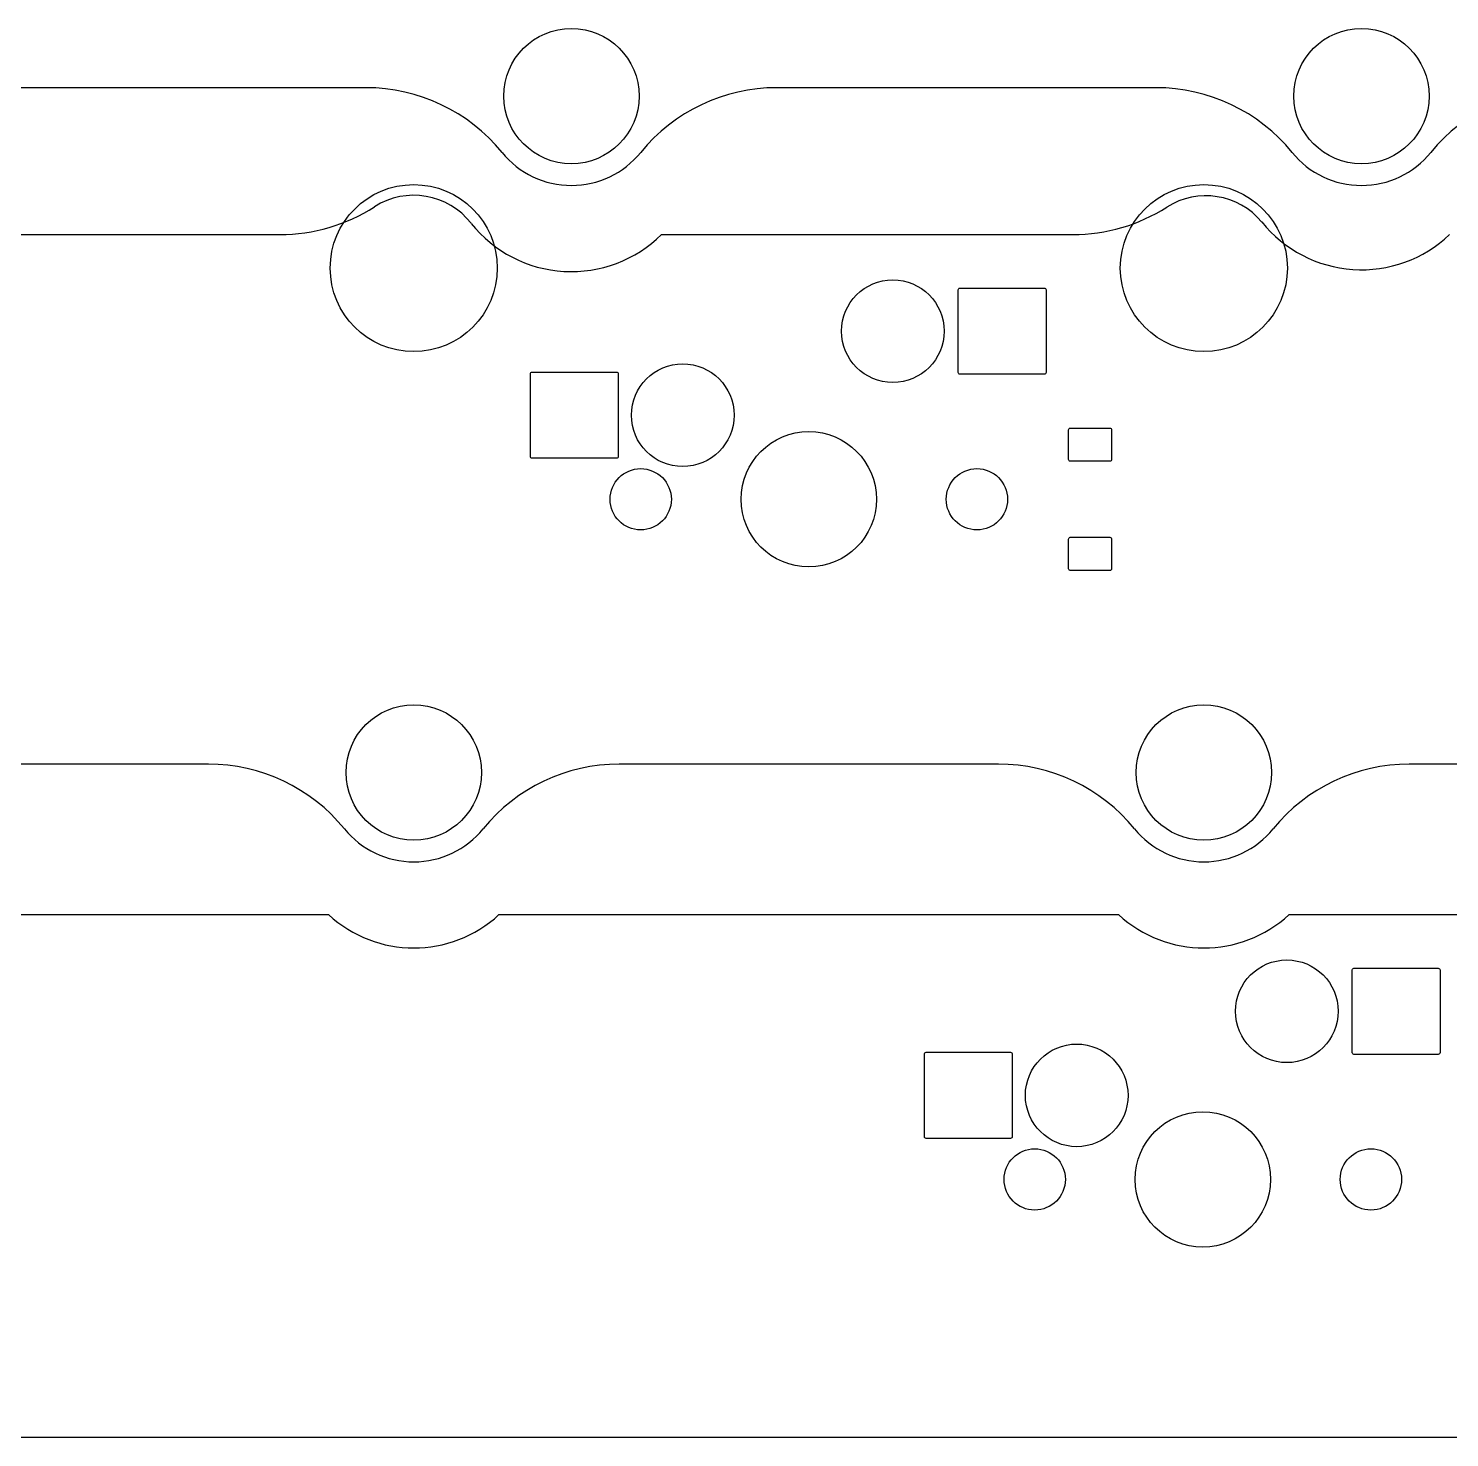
# Model space of a CAD drawing. Extents: x -27 to 356, y -111 to 35.
# Drawn here: x 226.45 to 269.39, y -108.98 to -66.41 of the extents above; entities that cross this region are included whole.
import ezdxf

# ---------------------------------------------------------------- set-up
doc = ezdxf.new("R2010")
doc.units = 0
doc.layers.add('BLACK', color=7, linetype='CONTINUOUS')

msp = doc.modelspace()

# ---------------------------------------------------------------- linework, layer by layer
at = {"layer": 'BLACK', "linetype": 'CONTINUOUS'}
for p, q in [((236.647, -68.1983), (-21.025, -68.1983)), ((236.647, -68.1983), (-21.025, -68.1983)), ((260.523, -68.1983), (249.064, -68.1983)), ((260.523, -68.1983), (249.064, -68.1983)), ((27.9288, -72.6353), (234.047, -72.6353)), ((27.9288, -72.6353), (234.047, -72.6353)), ((245.58, -72.6353), (258.009, -72.6353)), ((245.58, -72.6353), (258.009, -72.6353)), ((254.547, -74.3053), (254.551, -74.2858)), ((254.551, -74.2858), (254.562, -74.2692)), ((254.562, -74.2692), (254.579, -74.2582)), ((254.579, -74.2582), (254.598, -74.2543)), ((254.598, -74.2543), (257.148, -74.2543)), ((257.148, -74.2543), (257.168, -74.2582)), ((257.168, -74.2582), (257.184, -74.2692)), ((257.184, -74.2692), (257.195, -74.2858)), ((257.195, -74.2858), (257.199, -74.3053)), ((254.547, -76.8053), (254.547, -74.3053)), ((257.199, -74.3053), (257.199, -76.8053)), ((241.62, -76.8453), (241.624, -76.8258)), ((241.62, -79.3453), (241.62, -76.8453)), ((241.624, -76.8258), (241.635, -76.8092)), ((241.635, -76.8092), (241.652, -76.7982)), ((241.652, -76.7982), (241.671, -76.7943)), ((241.671, -76.7943), (244.221, -76.7943)), ((244.221, -76.7943), (244.241, -76.7982)), ((244.241, -76.7982), (244.257, -76.8092)), ((244.257, -76.8092), (244.268, -76.8258)), ((244.268, -76.8258), (244.272, -76.8453)), ((244.272, -76.8453), (244.272, -79.3453)), ((254.551, -76.8248), (254.547, -76.8053)), ((254.562, -76.8414), (254.551, -76.8248)), ((254.579, -76.8524), (254.562, -76.8414)), ((254.598, -76.8563), (254.579, -76.8524)), ((257.148, -76.8563), (254.598, -76.8563)), ((257.168, -76.8524), (257.148, -76.8563)), ((257.184, -76.8414), (257.168, -76.8524)), ((257.195, -76.8248), (257.184, -76.8414)), ((257.199, -76.8053), (257.195, -76.8248)), ((257.88, -78.5353), (257.884, -78.5158)), ((257.88, -79.4353), (257.88, -78.5353)), ((257.884, -78.5158), (257.895, -78.4992)), ((257.895, -78.4992), (257.912, -78.4882)), ((257.912, -78.4882), (257.931, -78.4843)), ((257.931, -78.4843), (259.131, -78.4843)), ((259.131, -78.4843), (259.151, -78.4882)), ((259.151, -78.4882), (259.167, -78.4992)), ((259.167, -78.4992), (259.178, -78.5158)), ((259.178, -78.5158), (259.182, -78.5353)), ((259.182, -78.5353), (259.182, -79.4353)), ((241.624, -79.3648), (241.62, -79.3453)), ((241.635, -79.3814), (241.624, -79.3648)), ((241.652, -79.3924), (241.635, -79.3814)), ((241.671, -79.3963), (241.652, -79.3924)), ((244.221, -79.3963), (241.671, -79.3963)), ((244.241, -79.3924), (244.221, -79.3963)), ((244.257, -79.3814), (244.241, -79.3924)), ((244.268, -79.3648), (244.257, -79.3814)), ((244.272, -79.3453), (244.268, -79.3648)), ((257.884, -79.4548), (257.88, -79.4353)), ((259.182, -79.4353), (259.178, -79.4548)), ((257.895, -79.4714), (257.884, -79.4548)), ((257.912, -79.4824), (257.895, -79.4714)), ((257.931, -79.4863), (257.912, -79.4824)), ((259.131, -79.4863), (257.931, -79.4863)), ((259.151, -79.4824), (259.131, -79.4863)), ((259.167, -79.4714), (259.151, -79.4824)), ((259.178, -79.4548), (259.167, -79.4714)), ((257.88, -81.8353), (257.884, -81.8158)), ((257.88, -82.7353), (257.88, -81.8353)), ((257.884, -81.8158), (257.895, -81.7992)), ((257.895, -81.7992), (257.912, -81.7882)), ((257.912, -81.7882), (257.931, -81.7843)), ((257.931, -81.7843), (259.131, -81.7843)), ((259.131, -81.7843), (259.151, -81.7882)), ((259.151, -81.7882), (259.167, -81.7992)), ((259.167, -81.7992), (259.178, -81.8158)), ((259.178, -81.8158), (259.182, -81.8353)), ((259.182, -81.8353), (259.182, -82.7353)), ((257.884, -82.7548), (257.88, -82.7353)), ((257.895, -82.7714), (257.884, -82.7548)), ((257.912, -82.7824), (257.895, -82.7714)), ((257.931, -82.7863), (257.912, -82.7824)), ((259.131, -82.7863), (257.931, -82.7863)), ((259.151, -82.7824), (259.131, -82.7863)), ((259.167, -82.7714), (259.151, -82.7824)), ((259.178, -82.7548), (259.167, -82.7714)), ((259.182, -82.7353), (259.178, -82.7548)), ((231.885, -88.6353), (193.074, -88.6353)), ((231.885, -88.6353), (193.074, -88.6353)), ((255.761, -88.6353), (244.302, -88.6353)), ((255.761, -88.6353), (244.302, -88.6353)), ((349.875, -88.6353), (268.178, -88.6353)), ((349.875, -88.6353), (268.178, -88.6353)), ((196.709, -93.1853), (235.519, -93.1853)), ((196.709, -93.1853), (235.519, -93.1853)), ((240.668, -93.1853), (259.395, -93.1853)), ((240.668, -93.1853), (259.395, -93.1853)), ((264.544, -93.1853), (349.875, -93.1853)), ((264.544, -93.1853), (349.875, -93.1853)), ((266.453, -94.8553), (266.457, -94.8358)), ((266.453, -97.3553), (266.453, -94.8553)), ((266.457, -94.8358), (266.468, -94.8192)), ((266.468, -94.8192), (266.485, -94.8082)), ((266.485, -94.8082), (266.505, -94.8043)), ((266.505, -94.8043), (269.054, -94.8043)), ((269.054, -94.8043), (269.074, -94.8082)), ((269.074, -94.8082), (269.091, -94.8192)), ((269.091, -94.8192), (269.102, -94.8358)), ((269.102, -94.8358), (269.106, -94.8553)), ((269.106, -94.8553), (269.106, -97.3553)), ((253.526, -97.3953), (253.53, -97.3758)), ((253.526, -99.8953), (253.526, -97.3953)), ((253.53, -97.3758), (253.541, -97.3592)), ((253.541, -97.3592), (253.558, -97.3482)), ((253.558, -97.3482), (253.577, -97.3443)), ((253.577, -97.3443), (256.127, -97.3443)), ((256.127, -97.3443), (256.147, -97.3482)), ((256.147, -97.3482), (256.164, -97.3592)), ((256.164, -97.3592), (256.175, -97.3758)), ((256.175, -97.3758), (256.178, -97.3953)), ((256.178, -97.3953), (256.178, -99.8953)), ((266.457, -97.3748), (266.453, -97.3553)), ((266.468, -97.3914), (266.457, -97.3748)), ((266.485, -97.4024), (266.468, -97.3914)), ((266.505, -97.4063), (266.485, -97.4024)), ((269.054, -97.4063), (266.505, -97.4063)), ((269.074, -97.4024), (269.054, -97.4063)), ((269.091, -97.3914), (269.074, -97.4024)), ((269.102, -97.3748), (269.091, -97.3914)), ((269.106, -97.3553), (269.102, -97.3748)), ((253.53, -99.9148), (253.526, -99.8953)), ((253.541, -99.9314), (253.53, -99.9148)), ((253.558, -99.9424), (253.541, -99.9314)), ((253.577, -99.9463), (253.558, -99.9424)), ((256.127, -99.9463), (253.577, -99.9463)), ((256.147, -99.9424), (256.127, -99.9463)), ((256.164, -99.9314), (256.147, -99.9424)), ((256.175, -99.9148), (256.164, -99.9314)), ((256.178, -99.8953), (256.175, -99.9148)), ((347.375, -108.985), (194.546, -108.985)), ((347.375, -108.985), (194.546, -108.985))]:
    msp.add_line(p, q, dxfattribs=at)
at = {"layer": 'BLACK'}
for centre, radius in [((242.856, -68.4533), 2.0449), ((266.732, -68.4533), 2.0449), ((238.093, -73.6503), 2.524), ((261.969, -73.6503), 2.524), ((252.571, -75.5553), 1.551), ((246.221, -78.0953), 1.551), ((250.031, -80.6353), 2.0449), ((244.951, -80.6353), 0.926), ((255.111, -80.6353), 0.926), ((238.093, -88.8903), 2.0449), ((261.969, -88.8903), 2.0449), ((264.477, -96.1053), 1.551), ((258.127, -98.6453), 1.551), ((261.938, -101.185), 2.0449), ((256.858, -101.185), 0.926), ((267.017, -101.185), 0.926)]:
    msp.add_circle(centre, radius, dxfattribs=at)
for centre, radius, start, end in [((236.647, -73.4986), 5.30025, 39.0974, 89.9984), ((236.647, -73.4986), 5.30025, 39.0974, 89.9984), ((249.064, -73.4981), 5.29973, 89.9984, 140.905), ((249.064, -73.4981), 5.29973, 89.9984, 140.905), ((260.523, -73.4986), 5.30025, 39.0974, 89.9984), ((260.523, -73.4986), 5.30025, 39.0974, 89.9984), ((272.94, -73.4981), 5.29973, 89.9984, 140.905), ((272.94, -73.4981), 5.29973, 89.9984, 140.905), ((242.856, -68.4533), 2.7, -140.904, -39.0962), ((242.856, -68.4533), 2.7, -140.904, -39.0962), ((266.732, -68.4533), 2.7, -140.904, -39.0962), ((266.732, -68.4533), 2.7, -140.904, -39.0962), ((238.093, -73.6504), 2.20003, 37.9563, 122.646), ((238.093, -73.6504), 2.20003, 37.9563, 122.646), ((262.031, -73.6652), 2.19991, 39.7353, 122.438), ((262.031, -73.6652), 2.19991, 39.7353, 122.438), ((234.047, -67.335), 5.30032, -89.9993, -57.3532), ((234.047, -67.335), 5.30032, -89.9993, -57.3532), ((258.009, -67.3351), 5.30024, -89.9992, -57.5656), ((258.009, -67.3351), 5.30024, -89.9992, -57.5656), ((242.856, -69.8852), 3.87111, -141.41, -45.2694), ((242.856, -69.8852), 3.87111, -141.41, -45.2694), ((266.732, -69.8402), 3.86044, -141.284, -46.3895), ((266.732, -69.8402), 3.86044, -141.284, -46.3895), ((231.884, -93.9356), 5.30027, 39.0975, 89.9984), ((231.884, -93.9356), 5.30027, 39.0975, 89.9984), ((244.302, -93.9351), 5.29974, 89.9984, 140.905), ((244.302, -93.9351), 5.29974, 89.9984, 140.905), ((255.76, -93.9356), 5.30027, 39.0975, 89.9984), ((255.76, -93.9356), 5.30027, 39.0975, 89.9984), ((268.178, -93.9351), 5.29974, 89.9984, 140.905), ((268.178, -93.9351), 5.29974, 89.9984, 140.905), ((238.093, -88.8903), 2.7, -140.904, -39.0962), ((238.093, -88.8903), 2.7, -140.904, -39.0962), ((261.969, -88.8903), 2.7, -140.904, -39.0962), ((261.969, -88.8903), 2.7, -140.904, -39.0962), ((238.093, -90.3903), 3.8, -132.648, -47.3517), ((238.093, -90.3903), 3.8, -132.648, -47.3517), ((261.969, -90.3903), 3.8, -132.648, -47.3517), ((261.969, -90.3903), 3.8, -132.648, -47.3517)]:
    msp.add_arc(centre, radius, start, end, dxfattribs=at)

doc.saveas('drawing.dxf')
